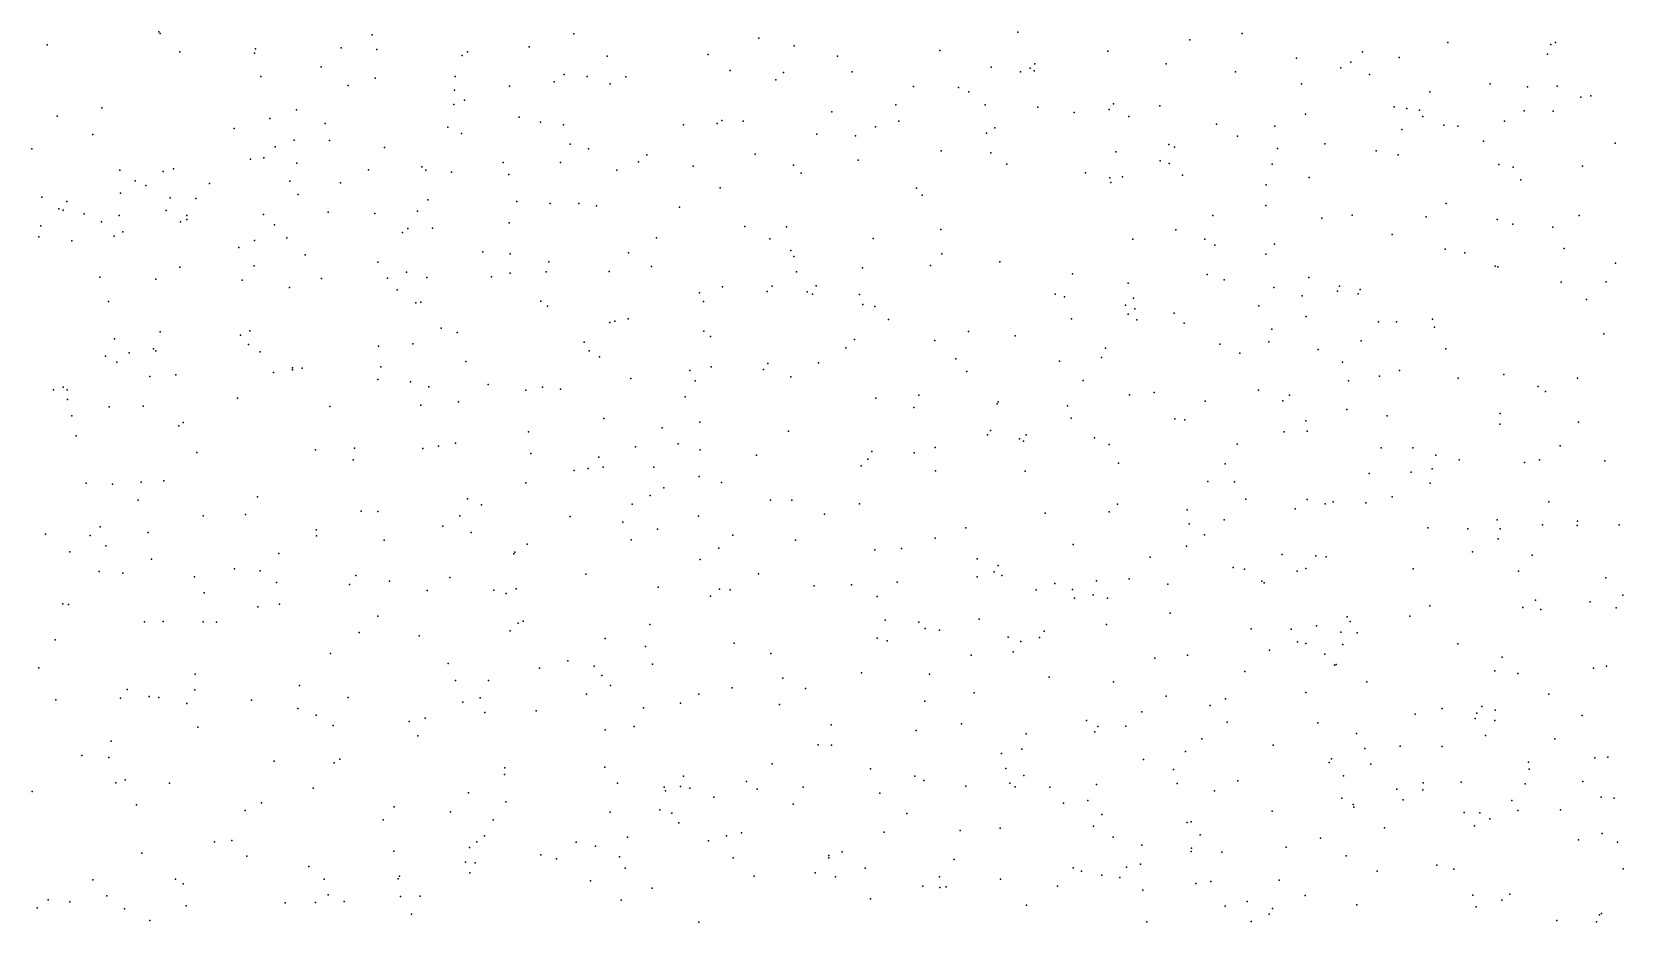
# Model space of a CAD drawing. Header units: metres. Extents: x -25 to 25, y -27.7 to 27.8.
# Drawn here: x 2.907 to 4.455, y 0.012 to 0.878 of the extents above; entities that cross this region are included whole.
import ezdxf

# ---------------------------------------------------------------- set-up
doc = ezdxf.new("R2010")
doc.units = ezdxf.units.M

msp = doc.modelspace()

# ---------------------------------------------------------------- linework, layer by layer
for p in [(3.0302, 0.8785, -8.8877), (3.0315, 0.8768, 26.2389), (3.2378, 0.8757, -9.5635), (3.4339, 0.8765, -14.018), (3.6137, 0.8722, -9.522), (3.8657, 0.878, 26.2922), (4.033, 0.8707, 18.5782), (4.084, 0.877, -6.6856), (4.284, 0.8681, -10.302), (4.3887, 0.868, -5.8456), (2.9217, 0.8657, -8.8399), (3.0508, 0.859, -13.9482), (3.1234, 0.8578, -8.9421), (3.1243, 0.8619, 18.2731), (3.2076, 0.8629, 16.2691), (3.2424, 0.8613, -9.0328), (3.3252, 0.8554, -14.0013), (3.3303, 0.8589, -9.1146), (3.3904, 0.864, -8.0227), (3.4663, 0.8547, 18.5179), (3.5644, 0.8565, 18.288), (3.6483, 0.8649, 18.2175), (3.6903, 0.8549, -9.4941), (3.7898, 0.8604, -9.5877), (3.9532, 0.8598, -19.526), (4.1369, 0.8528, -14.1677), (4.2009, 0.8591, 15.78), (4.2367, 0.8536, -10.1522), (4.381, 0.8566, -6.0138), (4.3841, 0.866, -4.9164), (3.1882, 0.8444, -22.2972), (3.4244, 0.8371, -9.1906), (3.586, 0.8409, 18.3108), (3.6377, 0.8389, -9.4351), (3.7047, 0.8395, -14.119), (3.8397, 0.8441, 19.2494), (3.8682, 0.8396, -8.5493), (3.8778, 0.843, -14.154), (3.8815, 0.8405, -13.6591), (3.8821, 0.8474, -9.2596), (4.01, 0.8472, -9.7889), (4.0773, 0.8396, -4.5027), (4.1799, 0.8434, 2.4738), (4.1896, 0.8489, 14.465), (4.2077, 0.8369, 19.5992), (3.1295, 0.835, 15.9494), (3.2144, 0.8263, -13.9744), (3.2408, 0.8333, -1.7496), (3.3177, 0.8218, -3.5807), (3.3185, 0.835, -7.727), (3.3714, 0.8257, -8.8976), (3.4147, 0.8299, 18.4214), (3.4468, 0.835, 18.6537), (3.4692, 0.8279, 18.3132), (3.4844, 0.8346, -6.051), (3.6303, 0.8318, -8.1891), (3.7642, 0.8254, 18.0302), (3.8081, 0.8243, 18.3842), (4.1415, 0.828, 2.106), (4.3251, 0.8278, -5.1942), (4.3614, 0.8249, 17.471), (4.3904, 0.8257, -26.2013), (3.3173, 0.8078, 18.3811), (3.3274, 0.8121, 18.5254), (3.7472, 0.8073, -9.5062), (3.8182, 0.8202, 14.2913), (3.8339, 0.8075, -4.7474), (3.8853, 0.8051, -1.7649), (3.9587, 0.8085, 19.4008), (4.0039, 0.8064, 26.2262), (4.2319, 0.8054, -14.1678), (4.2666, 0.82, 15.5907), (4.4134, 0.815, -14.1313), (4.4232, 0.8162, -10.5759), (2.9312, 0.7964, -9.455), (2.9747, 0.8044, -1.8454), (3.1383, 0.7942, 16.1406), (3.1641, 0.8024, -20.7359), (3.3806, 0.7954, 18.6938), (3.4014, 0.7905, -10.2743), (3.5733, 0.7894, 18.1197), (3.5779, 0.7921, -9.3218), (3.5985, 0.7914, -3.6307), (3.6849, 0.8007, -11.3405), (3.7501, 0.7916, -9.4939), (3.9205, 0.8001, -9.6728), (3.9547, 0.803, 17.8342), (3.9738, 0.7962, -9.7205), (4.1454, 0.7982, 18.6879), (4.2441, 0.8037, -4.6148), (4.2564, 0.8022, 17.5446), (4.2598, 0.796, 18.8922), (4.3391, 0.7915, 1.9934), (4.3583, 0.8016, -10.4129), (4.3863, 0.8014, 26.1821), (2.9661, 0.7787, 18.2536), (3.1035, 0.7843, -8.8923), (3.1919, 0.7891, -8.9547), (3.3113, 0.7856, -19.5951), (3.3245, 0.7796, -9.0557), (3.4238, 0.7878, 18.2482), (3.5404, 0.7878, -14.0608), (3.6702, 0.7788, 19.1064), (3.7078, 0.7772, -9.4475), (3.7274, 0.7859, -1.7411), (3.8354, 0.7798, -9.5684), (3.8434, 0.785, 17.9177), (4.059, 0.7885, -9.8099), (4.0795, 0.777, -4.155), (4.1156, 0.7868, -14.1782), (4.2393, 0.7834, -4.7781), (4.2801, 0.7876, -10.231), (4.2937, 0.7866, 19.6905), (2.9067, 0.7647, -8.8103), (3.1433, 0.7667, -13.9891), (3.162, 0.7731, 18.4092), (3.1961, 0.7728, 18.4911), (3.2497, 0.7659, -8.9878), (3.4303, 0.7692, -10.7323), (3.4482, 0.7647, -9.1626), (3.5049, 0.7586, -9.2115), (3.6101, 0.7593, -13.6544), (3.7911, 0.7627, -14.1427), (3.8395, 0.7608, -11.5009), (3.961, 0.7618, -3.9375), (4.0126, 0.7687, -14.176), (4.0181, 0.7663, -20.9344), (4.1183, 0.7648, -9.874), (4.1642, 0.7695, -9.9398), (4.2142, 0.7627, -10.0401), (4.2355, 0.7589, -1.8317), (4.3187, 0.772, 16.0046), (4.4467, 0.77, 19.8224), (2.9924, 0.7439, 18.3417), (3.0446, 0.745, -9.5555), (3.1195, 0.7546, 18.226), (3.1323, 0.7557, -3.5959), (3.1645, 0.7507, 14.3107), (3.2341, 0.7443, 18.6708), (3.2859, 0.7471, 18.1429), (3.29, 0.7439, 18.7348), (3.3653, 0.7514, -14.0155), (3.4209, 0.7514, 18.8451), (3.4757, 0.7439, 18.9276), (3.4969, 0.752, -10.9856), (3.5501, 0.7477, 26.2943), (3.6476, 0.7488, -7.5029), (3.7103, 0.7535, 17.9901), (3.855, 0.7496, 19.356), (4.0043, 0.753, 19.4857), (4.013, 0.7503, -11.6562), (4.1131, 0.7496, -4.3649), (4.3337, 0.7492, 14.4012), (4.3476, 0.7469, 17.4357), (4.4148, 0.7476, -10.4856), (3.0071, 0.7335, -8.8379), (3.0177, 0.729, 18.097), (3.0344, 0.7426, 18.1849), (3.0796, 0.731, 16.2886), (3.1575, 0.7331, 18.633), (3.207, 0.7314, 18.0917), (3.315, 0.742, 26.2399), (3.3705, 0.7396, 18.1205), (3.6551, 0.7409, -14.1041), (3.9314, 0.7411, -14.1649), (3.9552, 0.7364, -6.9555), (3.9562, 0.7318, 17.7698), (3.9674, 0.7374, -9.675), (4.0258, 0.739, -9.7402), (4.1074, 0.7295, -4.5299), (4.1491, 0.7367, 17.5964), (4.3549, 0.7345, 19.0025), (2.9163, 0.7177, 18.0638), (2.9406, 0.7134, 17.9299), (2.9928, 0.7216, 18.5517), (3.0412, 0.7168, 16.4994), (3.0662, 0.7164, 17.9139), (3.1659, 0.7202, 18.0046), (3.292, 0.7148, 18.042), (3.3785, 0.7133, -9.0635), (3.5762, 0.7265, -9.2625), (3.7671, 0.7262, 17.9135), (3.7726, 0.7194, -9.4573), (2.933, 0.7063, -2.0433), (2.9371, 0.705, -3.5703), (2.9577, 0.7013, 17.7707), (2.9916, 0.6996, 15.9891), (3.0374, 0.7047, 26.0827), (3.0574, 0.6998, 17.7487), (3.1319, 0.7006, 18.7393), (3.195, 0.7031, 17.8601), (3.2404, 0.7015, -21.9047), (3.2817, 0.7038, 14.1554), (3.4107, 0.7114, 18.0375), (3.4386, 0.7113, -14.0314), (3.456, 0.7091, -3.6514), (3.5367, 0.7077, 19.0559), (4.0554, 0.6996, 19.5557), (4.107, 0.7096, -4.7459), (4.1615, 0.697, 1.942), (4.191, 0.7002, -6.4744), (4.2628, 0.6984, 19.7067), (4.2823, 0.7113, -10.1747), (4.4118, 0.6996, 2.9277), (2.9153, 0.6897, 16.7608), (2.9746, 0.6934, 18.6512), (2.9951, 0.6837, -8.3862), (3.0512, 0.6935, -23.0049), (3.0575, 0.6958, 14.4462), (3.1428, 0.6906, 17.739), (3.2671, 0.6832, 18.8623), (3.2724, 0.6872, 17.8215), (3.2964, 0.6874, 18.2721), (3.3711, 0.6925, 17.9601), (3.6001, 0.6891, 17.9682), (3.6408, 0.6886, -9.2999), (3.7908, 0.6862, 19.3345), (4.0195, 0.6857, -14.1891), (4.2298, 0.6812, -10.0304), (4.3318, 0.6959, -5.6958), (4.3471, 0.6912, -5.962), (4.386, 0.6883, 19.8027), (2.9135, 0.6788, -14.0033), (2.9457, 0.6752, -25.0646), (2.9869, 0.6797, -14.0202), (3.1082, 0.6687, -8.8637), (3.1233, 0.6755, -14.0165), (3.1548, 0.6781, -1.9802), (3.5144, 0.6779, -20.8395), (3.6244, 0.6771, -9.6266), (3.6449, 0.6657, -14.0984), (3.7251, 0.6773, -9.3715), (3.9776, 0.6766, 18.4801), (4.0476, 0.6767, 17.6593), (4.0572, 0.6709, -9.0624), (4.1155, 0.6719, -9.8073), (4.2815, 0.6668, -5.493), (4.3971, 0.6675, 15.4555), (3.123, 0.6507, 18.272), (3.1725, 0.6613, 18.837), (3.2432, 0.6543, -22.5502), (3.3454, 0.6642, -9.0128), (3.3718, 0.6625, 18.9636), (3.4095, 0.6545, -6.2133), (3.4872, 0.6634, 17.8886), (3.5095, 0.6502, -9.5273), (3.6477, 0.6597, -26.1069), (3.7807, 0.6509, 17.8185), (3.7918, 0.6625, -8.1918), (3.8481, 0.6546, -14.1544), (4.107, 0.6621, 17.5959), (4.3005, 0.6635, 15.731), (4.3301, 0.6505, -10.2261), (4.4471, 0.6533, 1.8695), (2.9727, 0.6397, 18.8033), (3.0274, 0.6378, -8.8221), (3.0505, 0.6495, -14.0226), (3.1114, 0.6369, 17.5295), (3.1884, 0.6383, -14.0205), (3.2525, 0.6388, -8.7699), (3.2711, 0.6444, -25.8627), (3.2909, 0.6395, 17.6826), (3.3537, 0.6399, 17.753), (3.3718, 0.6437, -14.0203), (3.4069, 0.6449, 17.8201), (3.4682, 0.6451, -9.1084), (3.6506, 0.6449, -11.1805), (3.7146, 0.6489, -14.1177), (3.9189, 0.6428, -7.1258), (4.0498, 0.6422, -9.6962), (4.0664, 0.637, 14.2909), (4.1487, 0.6395, -5.1226), (4.3327, 0.6496, 2.7607), (4.3941, 0.6349, -14.1558), (4.4379, 0.6351, -19.3791), (3.1572, 0.6295, -2.1906), (3.262, 0.6274, -8.931), (3.556, 0.6246, -9.1701), (3.5784, 0.6302, 19.1622), (3.6218, 0.6259, -9.2258), (3.6267, 0.6309, 17.8777), (3.6608, 0.6253, -1.8489), (3.6659, 0.623, 26.2631), (3.6697, 0.6312, 19.2414), (3.7118, 0.6228, 18.3259), (3.902, 0.6233, -9.4931), (3.9112, 0.6206, 14.1807), (3.9732, 0.634, -13.5851), (4.1146, 0.6296, -6.591), (4.1422, 0.6214, -14.1953), (4.1767, 0.6261, 2.5287), (4.1787, 0.631, -9.8881), (4.1967, 0.6235, -19.4814), (4.1986, 0.6278, -4.3346), (2.9813, 0.6161, -25.3256), (3.2801, 0.6146, 17.5891), (3.2851, 0.6155, -2.0456), (3.4018, 0.6163, -9.0389), (3.4084, 0.6116, -22.183), (3.56, 0.616, -3.7484), (3.7149, 0.6131, -9.2984), (3.7265, 0.611, 19.3148), (3.9706, 0.6124, -4.6218), (3.9732, 0.6038, -9.5497), (3.9782, 0.6191, -8.5149), (3.9796, 0.6089, -6.8575), (4.0179, 0.6047, -9.6175), (4.1, 0.6118, -21.0772), (4.4188, 0.6181, -20.9783), (3.3048, 0.5899, -6.5013), (3.4689, 0.5955, -26.0008), (3.4738, 0.5968, -21.8346), (3.4867, 0.5992, 19.1191), (3.74, 0.5985, -3.8811), (3.9179, 0.5992, 19.4754), (3.9815, 0.5982, -4.4666), (4.0274, 0.5948, -4.8809), (4.1128, 0.589, 19.6328), (4.1463, 0.6013, 17.5282), (4.2166, 0.5963, 19.7088), (4.234, 0.5961, -9.9767), (4.2689, 0.5988, -13.3128), (4.271, 0.5909, 17.4176), (2.987, 0.5796, -7.0415), (3.0314, 0.5864, 17.4307), (3.1096, 0.5834, 18.9173), (3.1174, 0.574, 17.4314), (3.1189, 0.5874, 14.3176), (3.2773, 0.5747, -14.0229), (3.3204, 0.5859, -13.682), (3.4438, 0.5764, 14.0485), (3.5603, 0.587, -5.1021), (3.5669, 0.5818, -14.0659), (3.7068, 0.5791, -14.1106), (3.785, 0.5782, -7.4099), (3.8177, 0.5868, -14.1437), (3.863, 0.5825, -9.4074), (4.0622, 0.5744, -1.8904), (4.11, 0.5768, 2.3679), (4.1997, 0.5778, -14.1928), (4.4358, 0.5846, 14.3881), (2.9783, 0.5629, 14.5339), (3.0013, 0.566, 16.3906), (3.0252, 0.5701, -2.586), (3.0273, 0.5681, -14.0388), (3.1289, 0.5669, -21.3802), (3.2438, 0.5724, 18.9879), (3.3288, 0.5576, -8.9518), (3.4489, 0.568, -5.4261), (3.4588, 0.5622, 17.6803), (3.6984, 0.5709, -9.2422), (3.8055, 0.5603, 19.3964), (3.9063, 0.5579, -26.136), (3.947, 0.5614, -14.1642), (3.9511, 0.5706, -9.4473), (4.0817, 0.5656, 2.1073), (4.1579, 0.5694, -9.795), (4.2819, 0.5701, -14.1845), (2.9894, 0.5571, 16.0931), (3.0216, 0.5429, 18.9346), (3.0467, 0.5447, -13.8539), (3.1419, 0.547, -14.036), (3.1602, 0.5495, -9.6743), (3.1603, 0.5515, -8.8517), (3.1698, 0.5512, -2.4985), (3.2461, 0.5525, 17.4517), (3.5466, 0.5489, 19.1983), (3.5675, 0.5523, 17.7522), (3.6185, 0.5497, 19.2445), (3.6225, 0.5557, -9.1711), (3.6448, 0.5428, -14.0886), (3.6719, 0.5562, 14.029), (3.816, 0.5478, -19.5731), (4.1815, 0.5569, -6.3804), (4.2175, 0.5435, -9.9043), (4.2368, 0.5489, 18.7833), (4.3385, 0.5449, 18.9163), (2.9278, 0.53, 17.3613), (2.9371, 0.5327, 18.9246), (2.9412, 0.5301, -14.0391), (3.2433, 0.5401, 14.1612), (3.2749, 0.5378, -21.1646), (3.2928, 0.5329, -2.3317), (3.3507, 0.5351, -3.6976), (3.3871, 0.5298, -2.1419), (3.4035, 0.5327, -5.7242), (3.421, 0.5308, -14.0277), (3.4893, 0.5411, -21.0765), (3.5518, 0.5387, -9.1087), (3.9292, 0.5392, -8.3038), (3.9984, 0.5275, 19.5661), (4.0999, 0.5296, 17.5356), (4.1874, 0.5388, -5.3787), (4.2939, 0.5413, -10.0889), (4.3717, 0.5334, -10.2349), (4.3791, 0.5285, 15.9913), (4.4101, 0.5415, 19.8615), (2.9413, 0.5206, -23.3294), (2.982, 0.5136, 18.2886), (3.015, 0.5141, -8.7938), (3.1067, 0.5218, 18.9872), (3.1965, 0.5139, 19.0274), (3.285, 0.515, -8.9122), (3.3218, 0.5182, 17.4649), (3.5423, 0.5231, -9.7407), (3.7277, 0.5219, 17.7446), (3.7646, 0.5127, -9.2484), (3.7694, 0.5249, -14.1256), (3.8455, 0.5164, 26.2523), (3.8467, 0.5182, 17.7298), (3.914, 0.5144, -4.7634), (3.9742, 0.5253, -9.4665), (4.0478, 0.5189, -9.5703), (4.1235, 0.5193, -9.096), (4.1299, 0.5249, -9.6982), (4.1857, 0.5109, 14.3109), (2.9455, 0.5047, -8.7595), (3.0538, 0.4982, 17.3111), (3.4629, 0.5021, 17.5642), (3.5563, 0.4986, -2.0248), (3.9175, 0.5025, -21.2067), (4.0185, 0.5019, -5.0246), (4.0283, 0.5009, -6.7163), (4.1457, 0.4998, -14.1881), (4.2251, 0.5047, -5.5628), (4.3345, 0.4966, 1.8987), (4.3348, 0.5071, 15.5535), (4.4111, 0.4987, -10.2923), (2.9497, 0.4852, -9.5868), (3.0498, 0.495, -19.5549), (3.3897, 0.4891, 19.1338), (3.5198, 0.4932, -21.4072), (3.6426, 0.4898, 17.717), (3.8363, 0.4863, 19.4398), (3.8393, 0.4904, -4.3818), (3.8673, 0.4825, -14.1473), (3.8712, 0.48, -7.306), (3.8737, 0.4861, -9.5692), (3.9403, 0.4832, 17.6438), (4.1249, 0.489, -8.7639), (4.1472, 0.4899, 17.4747), (3.0672, 0.4691, -24.7743), (3.1827, 0.4715, 17.3021), (3.2205, 0.4732, -6.7744), (3.2871, 0.4731, -22.9301), (3.3021, 0.4751, 17.3873), (3.3187, 0.4782, -14.032), (3.3922, 0.468, -8.963), (3.4581, 0.4646, -14.0347), (3.4938, 0.4747, -9.0329), (3.5355, 0.4774, -14.0549), (3.5569, 0.4715, -3.8651), (3.6115, 0.4665, -14.0722), (3.7238, 0.4699, -7.5502), (3.7648, 0.4687, -13.628), (3.7853, 0.474, 17.6809), (3.9547, 0.4769, -9.399), (4.0791, 0.4772, -14.1819), (4.219, 0.4735, -9.851), (4.25, 0.4737, -5.8845), (4.2722, 0.4663, -9.9973), (4.3931, 0.4754, -14.159), (3.2192, 0.4618, -14.0398), (3.4342, 0.4514, -9.2343), (3.4479, 0.4534, 17.4807), (3.4624, 0.4549, 19.1879), (3.5116, 0.4547, -10.2527), (3.7134, 0.4561, -11.0725), (3.7198, 0.4626, 19.3506), (3.7856, 0.4512, -9.2181), (3.8728, 0.4508, -9.2935), (3.9635, 0.4586, -14.1592), (4.0674, 0.4579, -9.3562), (4.2483, 0.4499, -1.9512), (4.2688, 0.4532, 19.7958), (4.2949, 0.4619, -14.1731), (4.3584, 0.4592, -11.9439), (4.3731, 0.4619, -10.1989), (4.4366, 0.461, 2.7674), (2.9596, 0.4392, 25.8988), (2.9853, 0.4381, -3.5719), (3.0129, 0.4403, 17.2515), (3.0352, 0.4416, -14.0484), (3.3872, 0.4395, 17.4111), (3.5214, 0.4347, 13.9498), (3.5558, 0.4457, -10.6486), (3.5776, 0.4398, -4.9014), (4.0506, 0.4408, 19.6203), (4.0766, 0.4404, 18.6019), (4.2075, 0.4485, -6.1137), (4.2667, 0.4391, 2.6568), (3.01, 0.4225, 16.2553), (3.1263, 0.4259, -8.818), (3.3305, 0.424, 19.1295), (3.3441, 0.4182, 14.0551), (3.4907, 0.4189, -9.5188), (3.5082, 0.4271, 18.3173), (3.6251, 0.4225, -9.0931), (3.646, 0.4225, -2.1271), (3.7116, 0.419, -14.0944), (3.9628, 0.4187, 17.5853), (4.0876, 0.4237, -9.5338), (4.1473, 0.4233, -9.6422), (4.1648, 0.4192, 17.4214), (4.1725, 0.4209, -14.1694), (4.2041, 0.4201, -9.7647), (4.2298, 0.4258, 26.2532), (4.3823, 0.4211, 17.3008), (3.0733, 0.4074, -25.1567), (3.1145, 0.4087, -14.0406), (3.2269, 0.4119, -8.8502), (3.2434, 0.4117, 17.2715), (3.3229, 0.4075, -14.0284), (3.4302, 0.4068, -3.8032), (3.5552, 0.407, 17.5242), (3.6778, 0.4091, 17.605), (3.8924, 0.4099, -14.1406), (3.9546, 0.4112, 19.5447), (4.0305, 0.4132, -14.1632), (4.0665, 0.4035, -21.0963), (4.1354, 0.4143, -6.3303), (4.3319, 0.4034, -20.9548), (2.9201, 0.3896, 16.5561), (2.9636, 0.3882, 14.5866), (2.9732, 0.3968, -2.8443), (3.02, 0.3911, -8.774), (3.1833, 0.3937, -8.5678), (3.1835, 0.388, -9.7312), (3.3066, 0.3975, -8.8845), (3.3341, 0.3912, -25.817), (3.4815, 0.4011, -19.5497), (3.5152, 0.3944, -2.3641), (3.5886, 0.3885, -14.0581), (3.8152, 0.3957, -4.5752), (4.0324, 0.3996, -9.4263), (4.0473, 0.3888, -6.514), (4.2645, 0.3957, -9.9313), (4.3035, 0.3946, 15.4432), (4.3347, 0.3947, -19.4666), (4.376, 0.3986, -14.1516), (4.4099, 0.398, 16.1298), (4.41, 0.4023, -10.2475), (4.4507, 0.3988, 19.9399), (2.9438, 0.3724, -8.7399), (2.9787, 0.3781, 15.924), (3.2494, 0.3836, 19.1301), (3.3766, 0.3722, -22.6949), (3.3886, 0.3799, 26.1031), (3.4897, 0.384, 17.433), (3.5748, 0.376, 19.2869), (3.6494, 0.3837, -10.854), (3.7267, 0.3744, -7.7021), (3.7526, 0.3756, -9.7219), (3.7854, 0.3857, 18.3989), (3.9195, 0.3794, 14.1121), (4.0297, 0.3779, -8.3757), (4.3079, 0.3723, -10.0009), (4.333, 0.3851, 19.8584), (3.0232, 0.3651, 19.0901), (3.1468, 0.3707, 17.2085), (3.3754, 0.3705, -2.6137), (3.5567, 0.365, -9.8195), (3.8261, 0.3655, 19.4436), (3.8466, 0.359, -9.2059), (3.9945, 0.3672, -9.3569), (4.0751, 0.357, -19.5489), (4.1229, 0.3698, -8.6221), (4.1458, 0.3561, -2.0393), (4.1556, 0.3686, 19.7125), (4.1656, 0.3674, 18.7133), (4.3661, 0.369, 18.9333), (2.9723, 0.3531, 17.1787), (2.9952, 0.3516, -8.1951), (3.065, 0.3479, -24.3964), (3.1038, 0.3558, 19.1169), (3.1289, 0.3539, 18.3389), (3.1446, 0.3424, -14.0327), (3.2156, 0.3407, -14.0287), (3.2217, 0.3492, 25.9758), (3.2547, 0.3438, -8.8517), (3.3134, 0.3473, 17.2545), (3.4456, 0.3506, -8.9552), (3.6136, 0.3511, 26.1916), (3.7483, 0.3427, -4.3421), (3.8262, 0.3481, -21.6908), (3.8426, 0.3529, -14.1239), (3.8503, 0.3493, 17.5944), (3.9017, 0.3416, -11.363), (3.9423, 0.3441, -14.1389), (3.9741, 0.3461, -8.2225), (4.0117, 0.3409, -14.1497), (4.0861, 0.3556, -9.4622), (4.103, 0.3437, 2.2528), (4.1053, 0.3423, 17.4299), (4.1374, 0.3534, -9.5481), (4.2501, 0.3559, -14.1621), (4.3526, 0.3534, -10.0921), (4.4376, 0.3471, -14.1381), (3.0744, 0.3326, 17.167), (3.2913, 0.3347, -5.9538), (3.3562, 0.3352, -6.4974), (3.3681, 0.3318, 19.1931), (3.3778, 0.3365, -8.8833), (3.516, 0.3379, -8.9941), (3.5669, 0.3292, -10.4652), (3.5754, 0.3359, 17.4533), (3.5858, 0.3355, -9.0333), (3.6677, 0.3394, 19.3493), (3.7041, 0.3402, -4.1837), (3.729, 0.3288, 17.5382), (3.8835, 0.3353, 26.2468), (3.919, 0.3358, -7.0503), (3.9209, 0.3274, 19.5252), (3.939, 0.3304, 18.5122), (3.9529, 0.3274, -6.7412), (4.3691, 0.3253, -14.1443), (4.4541, 0.3301, 2.6395), (2.937, 0.3217, -7.2909), (2.9425, 0.321, -14.0191), (3.1265, 0.3189, 14.3456), (3.1477, 0.3213, -23.4828), (3.2434, 0.3099, -2.81), (4.0138, 0.3126, 19.6032), (4.2469, 0.3099, 17.3307), (4.2663, 0.3197, 19.8275), (4.3568, 0.3183, 26.2601), (4.3743, 0.3164, 17.2729), (4.4225, 0.3238, -10.2359), (4.4478, 0.318, -1.9625), (3.0162, 0.3043, -14.0262), (3.0344, 0.3044, -13.87), (3.0732, 0.3043, -8.7826), (3.0862, 0.304, -3.6497), (3.3721, 0.2956, -8.8912), (3.3798, 0.303, -23.2545), (3.3846, 0.3049, -14.0185), (3.5077, 0.3017, -14.0346), (3.7368, 0.306, -14.088), (3.7693, 0.3038, -7.5322), (3.7756, 0.2979, -4.5487), (3.7894, 0.296, -9.1264), (3.828, 0.3068, -21.4629), (3.8913, 0.295, -14.1232), (3.9519, 0.3015, -5.0613), (4.0928, 0.2973, -9.4196), (4.1315, 0.2972, -6.0854), (4.1562, 0.3005, -14.1527), (4.1799, 0.2943, -4.2462), (4.1861, 0.3091, -9.6127), (4.189, 0.3045, -11.768), (2.9295, 0.2868, -24.2303), (3.2252, 0.2939, 17.16), (3.2833, 0.2905, -24.8709), (3.4645, 0.288, 19.2501), (3.5036, 0.2803, -22.5138), (3.5897, 0.2836, 19.3212), (3.729, 0.2883, 19.3921), (3.7386, 0.2859, -2.2792), (3.8562, 0.2893, 19.4728), (3.8685, 0.2851, 17.5334), (3.8867, 0.2891, -21.2029), (4.1376, 0.2848, -5.5862), (4.1458, 0.2832, -5.832), (4.1818, 0.2822, -9.1815), (4.1959, 0.2934, 14.2756), (4.2937, 0.2828, -9.9089), (3.1973, 0.2733, -14.0232), (3.3117, 0.2638, -14.0176), (3.4281, 0.2663, 17.2554), (3.6255, 0.2735, -22.3172), (3.8204, 0.2718, -4.806), (3.8611, 0.2749, -9.1629), (3.9989, 0.2688, 17.4581), (4.0308, 0.2717, -6.3752), (4.1105, 0.2767, 19.6979), (4.1642, 0.2728, 26.2487), (4.3369, 0.27, 15.236), (2.9136, 0.2596, 15.6356), (3.0657, 0.2532, 14.4774), (3.4005, 0.259, -5.1411), (3.4535, 0.2612, -24.4865), (3.461, 0.2521, -23.0471), (3.5104, 0.2629, -9.8148), (3.6373, 0.2493, 17.4216), (3.7138, 0.2546, -9.0739), (3.7799, 0.2532, -19.5632), (3.8962, 0.2505, -2.2306), (4.0866, 0.2558, 17.3968), (4.1737, 0.2619, -9.5456), (4.1755, 0.2626, 15.6477), (4.3298, 0.2565, 1.9944), (4.3519, 0.2538, -14.1355), (4.4256, 0.2592, 19.9713), (4.4382, 0.261, 15.0745), (2.9993, 0.2384, 15.807), (3.0653, 0.2381, 19.1599), (3.1671, 0.2422, 17.1275), (3.3188, 0.2471, -5.4051), (3.351, 0.247, 19.2221), (3.4463, 0.2338, -8.9175), (3.4695, 0.2424, -14.0222), (3.5556, 0.2338, 18.3943), (3.588, 0.2401, -2.5379), (3.6593, 0.2393, -14.0556), (3.8234, 0.2351, -14.0986), (3.9587, 0.2457, -6.5243), (4.146, 0.2353, 2.4293), (4.2052, 0.246, -14.1426), (4.3822, 0.2339, -10.095), (2.9299, 0.2283, 17.1179), (2.9929, 0.2299, 25.7852), (3.0208, 0.2317, -14.0082), (3.0301, 0.2307, -24.0004), (3.0574, 0.2246, 17.109), (3.1204, 0.2281, -9.734), (3.1653, 0.2199, -19.4203), (3.2144, 0.2307, -8.8223), (3.3259, 0.2261, 14.0761), (3.3429, 0.2302, -23.4867), (3.3972, 0.2175, -14.0091), (3.5015, 0.2205, -3.9744), (3.5375, 0.2252, 17.3043), (3.634, 0.2238, -9.0289), (3.7754, 0.227, 26.2143), (4.01, 0.232, -9.2901), (4.0527, 0.2227, 19.6396), (4.0677, 0.2292, -9.3551), (4.2785, 0.22, 19.8696), (4.3171, 0.2219, 17.2477), (4.3299, 0.2184, -9.9686), (3.0681, 0.2017, 16.0613), (3.1831, 0.2134, 25.88), (3.1997, 0.2033, -14.0029), (3.2738, 0.2071, -24.0451), (3.2893, 0.2104, -8.8474), (3.3473, 0.2161, 17.1765), (3.4927, 0.2024, -24.2666), (3.6841, 0.2041, 19.3634), (3.8109, 0.205, -10.9682), (3.9326, 0.2082, -7.9166), (3.9434, 0.2024, -25.9238), (3.9708, 0.2027, 19.5728), (3.9863, 0.2165, -5.2361), (4.0693, 0.2067, -8.2903), (4.1576, 0.2059, 2.1507), (4.2521, 0.2145, -9.7437), (4.3105, 0.2102, -13.3649), (4.3122, 0.2153, -25.762), (4.3298, 0.2083, 18.9065), (4.4145, 0.213, -10.1636), (2.984, 0.1881, 14.7412), (3.2821, 0.1933, -14.0109), (3.4642, 0.1992, -19.4836), (3.7668, 0.1985, -24.5268), (3.8737, 0.1951, -21.9241), (3.9406, 0.1972, -14.1073), (4.0447, 0.1903, -5.4446), (4.195, 0.1956, 19.8083), (4.3206, 0.1937, -20.8308), (4.388, 0.1905, 17.1991), (2.9553, 0.1742, 16.5232), (2.9817, 0.1722, 14.9309), (3.2064, 0.1705, 17.1039), (3.6714, 0.1844, 17.3718), (3.6846, 0.1843, -13.7022), (3.8498, 0.1761, 18.528), (3.8696, 0.1802, -6.8129), (4.0287, 0.1779, -14.1166), (4.114, 0.1843, 17.331), (4.1707, 0.171, -8.6788), (4.2032, 0.1811, 17.2785), (4.2377, 0.1833, -9.6631), (4.2784, 0.1829, -9.8098), (4.4268, 0.1719, -14.1048), (4.4395, 0.1726, 20.0179), (3.1423, 0.1686, -8.8014), (3.2008, 0.167, 14.285), (3.3664, 0.1557, -8.8709), (3.3668, 0.162, -3.873), (3.4641, 0.1628, 17.2095), (3.6268, 0.1661, -14.0405), (3.7225, 0.1612, -2.4906), (3.8542, 0.1615, 17.423), (3.9881, 0.1701, -9.2473), (4.0172, 0.1605, -6.1151), (4.1686, 0.1672, -2.1882), (4.2092, 0.1658, -8.9698), (4.3625, 0.1678, -10.027), (4.3632, 0.161, 19.9686), (2.9884, 0.1476, -7.8982), (2.9975, 0.1506, -13.9628), (3.0406, 0.1473, 18.4725), (3.1804, 0.1422, -5.8766), (3.4765, 0.1472, -13.7699), (3.5216, 0.1433, -14.019), (3.5231, 0.1396, -2.7142), (3.5377, 0.1439, 26.1386), (3.5407, 0.1539, -22.7824), (3.5468, 0.1424, -23.5564), (3.6018, 0.1487, -8.9949), (3.6121, 0.1414, -4.1456), (3.6569, 0.1433, -9.8052), (3.7655, 0.1541, -9.077), (3.7744, 0.1498, -14.0659), (3.8152, 0.1443, -7.2885), (3.8581, 0.1473, -14.0846), (3.863, 0.1435, -24.7054), (3.8717, 0.1546, -6.6503), (3.8968, 0.1433, -7.6693), (3.9421, 0.1458, 17.3838), (4.0207, 0.1468, -11.4532), (4.0569, 0.1396, 18.6876), (4.0797, 0.1495, -9.3456), (4.1824, 0.1544, 15.9629), (4.2344, 0.1413, 19.8662), (4.2595, 0.1407, -9.7272), (4.2599, 0.1474, -14.118), (4.2968, 0.1482, 2.4564), (4.3591, 0.1466, -4.1828), (4.4153, 0.1488, -11.9181), (2.9071, 0.1392, 12.4252), (3.0086, 0.1261, 19.1974), (3.1302, 0.128, 17.0806), (3.2591, 0.1243, -13.988), (3.3315, 0.1379, 19.2401), (3.3678, 0.1291, -9.8171), (3.57, 0.1337, -10.0537), (3.6471, 0.1268, -22.5552), (3.7314, 0.1376, -4.502), (3.9101, 0.1278, -9.169), (3.9338, 0.1304, -2.3593), (4.181, 0.1327, 14.2949), (4.192, 0.1266, -9.2424), (4.2404, 0.1311, 15.2832), (4.3462, 0.1304, -19.4869), (4.4332, 0.1335, -10.1817), (4.4457, 0.1325, 17.1717), (3.1141, 0.1206, 19.2065), (3.2484, 0.1116, -8.8279), (3.3139, 0.1192, 18.4633), (3.3553, 0.1114, -25.3026), (3.4692, 0.1189, -9.3841), (3.5176, 0.1211, 19.3067), (3.5293, 0.118, -24.9457), (3.536, 0.1087, 17.2191), (3.7578, 0.1177, 17.3426), (3.9473, 0.1168, -6.277), (4.0303, 0.1089, 14.1552), (4.0343, 0.1095, -14.0991), (4.1131, 0.1199, -14.1065), (4.1925, 0.1237, -14.1099), (4.2998, 0.1187, 14.4062), (4.3152, 0.1184, 16.1937), (4.3249, 0.1124, -14.1017), (4.3521, 0.1205, -9.9718), (4.3935, 0.1213, -10.0827), (3.3469, 0.096, -6.9583), (3.4862, 0.0948, 18.4795), (3.5823, 0.0961, -10.2665), (3.597, 0.0989, -14.0265), (3.7358, 0.0996, -25.8101), (3.8095, 0.101, -7.0401), (3.8484, 0.1033, -9.1119), (3.9393, 0.1054, 26.2085), (3.9583, 0.0947, -11.221), (4.0432, 0.0969, -9.2839), (4.16, 0.0936, -9.4298), (4.2224, 0.1038, -9.5944), (4.31, 0.1057, -9.8392), (4.434, 0.0983, 14.9312), (3.0137, 0.0791, -7.6448), (3.0844, 0.09, 15.9252), (3.1011, 0.0915, -8.7819), (3.2587, 0.0811, 17.0854), (3.3325, 0.0845, -8.8527), (3.3394, 0.0901, 17.1107), (3.4017, 0.0774, -8.8748), (3.4362, 0.0899, -13.9993), (3.4551, 0.0859, -8.6792), (3.5647, 0.0912, -8.9615), (3.6949, 0.0804, -23.7376), (3.9864, 0.0869, 19.5718), (4.0343, 0.0808, -8.008), (4.0347, 0.084, -24.0322), (4.0643, 0.0802, -19.5601), (4.1267, 0.0848, 19.7435), (4.411, 0.0922, -14.0859), (4.4491, 0.0898, 20.0564), (3.1159, 0.0762, -8.0597), (3.1762, 0.066, 19.2282), (3.3286, 0.0704, -8.4322), (3.3378, 0.0696, -13.9834), (3.417, 0.0736, -2.8714), (3.4783, 0.0754, -8.9141), (3.4838, 0.0644, 13.9288), (3.5888, 0.0745, 19.3277), (3.6818, 0.0745, 18.5144), (3.682, 0.0768, -23.176), (3.7171, 0.0646, -9.0389), (3.8038, 0.0728, 19.4112), (3.9195, 0.0649, -13.6592), (3.9713, 0.0653, -9.205), (3.9851, 0.0683, -5.6497), (4.1851, 0.0765, 2.3467), (4.2732, 0.0673, 18.8812), (4.2897, 0.0634, -9.7624), (4.4545, 0.0639, -10.2177), (2.966, 0.053, -8.7334), (3.0465, 0.0538, 12.4075), (3.0538, 0.0491, 14.7495), (3.191, 0.0537, -8.8084), (3.2629, 0.0542, 25.8811), (3.2644, 0.0566, -13.9679), (3.3326, 0.06, 14.0646), (3.4502, 0.0521, 17.1323), (3.6094, 0.0567, 17.2335), (3.6686, 0.0598, -4.2762), (3.6884, 0.056, 17.2649), (3.7732, 0.0471, -24.9507), (3.7894, 0.0559, 13.9656), (3.849, 0.0539, -14.0604), (3.9044, 0.0469, -2.5238), (3.9276, 0.0616, 19.5126), (3.9475, 0.0578, -5.3319), (3.9648, 0.0554, -14.0755), (4.0389, 0.0497, -9.5643), (4.0533, 0.0514, 19.6466), (4.12, 0.0529, -8.3887), (4.2151, 0.0616, -23.7978), (2.9225, 0.0336, 25.6101), (2.9436, 0.0316, 19.2534), (2.9797, 0.0374, 17.0406), (3.1826, 0.031, -3.0406), (3.1949, 0.0386, -7.238), (3.2106, 0.032, -9.7649), (3.2652, 0.037, -8.8319), (3.2845, 0.0371, -19.3246), (3.4798, 0.0335, -4.8384), (3.5101, 0.0449, -25.54), (3.7224, 0.0345, -2.6428), (3.7897, 0.0456, -21.1435), (3.796, 0.0462, -4.9601), (3.9873, 0.0432, 17.2812), (4.0887, 0.0319, 26.1854), (4.1451, 0.038, -14.081), (4.3084, 0.0383, -14.0798), (4.3366, 0.0332, -9.8759), (4.3443, 0.0393, -24.0359), (2.9118, 0.026, -13.8667), (2.9969, 0.0249, -3.1117), (3.0568, 0.0279, 15.7723), (3.153, 0.0308, -13.9439), (3.2761, 0.0196, -5.2721), (3.874, 0.0284, -7.4704), (4.0675, 0.0274, 15.6187), (4.1103, 0.0197, -24.7287), (4.1134, 0.0251, -9.3642), (4.1955, 0.0289, -9.4892), (4.3116, 0.027, -2.2979), (4.4315, 0.019, -2.1998), (4.4334, 0.0205, -13.3352), (3.0215, 0.0135, 15.6214), (3.5554, 0.0119, -8.9565), (3.9913, 0.0124, -7.7288), (4.0928, 0.0127, -25.6152), (4.39, 0.0137, -23.65), (4.4285, 0.0122, -10.1514)]:
    msp.add_point(p)

doc.saveas('drawing.dxf')
